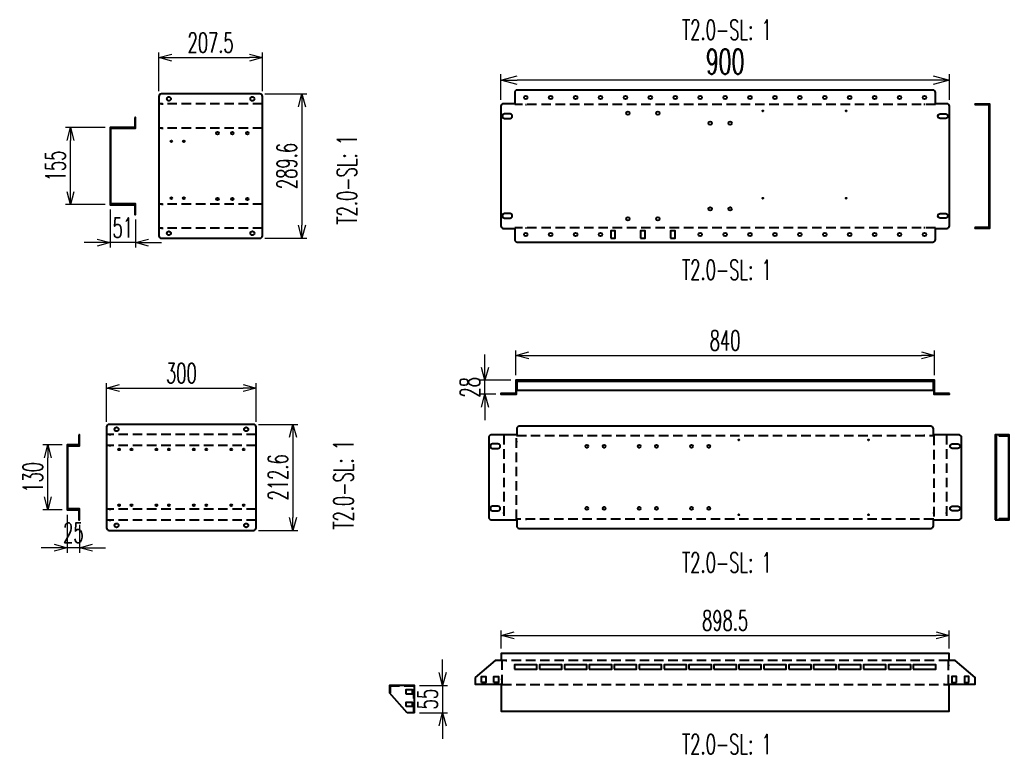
# Model space of a CAD drawing. Header units: millimetres. Extents: x 173893 to 258446, y -176540 to -123824.
# Drawn here: x 245709 to 247694, y -141426 to -139953 of the extents above; entities that cross this region are included whole.
import ezdxf
from ezdxf.enums import TextEntityAlignment as Align

# ---------------------------------------------------------------- set-up
doc = ezdxf.new("R2010")
doc.units = ezdxf.units.MM
doc.header["$LTSCALE"] = 3
doc.linetypes.add('HIDDEN', pattern=[9.525, 6.35, -3.175])
for name, color, linetype in [('@.DM. NÉT CHÍNH', 7, 'Continuous'), ('@.HIDDEN', 8, 'HIDDEN'), ('@.VISIBLE', 7, 'Continuous'), ('dim', 7, 'Continuous'), ('Thiet bi', 7, 'Continuous')]:
    doc.layers.add(name, color=color, linetype=linetype)
doc.styles.add('Ann_w01', font='romans.shx', dxfattribs={"width": 0.6, "bigfont": 'chineset.shx'})
doc.dimstyles.new('Dim 01_SC20', dxfattribs={"dimscale": 20, "dimtxt": 2, "dimasz": 1.3, "dimexe": 0.5, "dimexo": 0.5, "dimgap": 0.5, "dimtad": 1, "dimdec": 1, "dimzin": 12, "dimdsep": 46, "dimtxsty": 'Ann_w01', "dimblk": 'OPEN30', "dimcen": 1.5, "dimclrd": 6, "dimclre": 6, "dimclrt": 3, "dimadec": 1, "dimazin": 3, "dimtm": 1e-09, "dimtfac": 1, "dimtdec": 1, "dimtix": 1, "dimtmove": 0, "dimatfit": 3, "dimldrblk": 'OPEN30', "dimfxl": 1, "dimtolj": 1, "dimlwd": 0, "dimlwe": 0, "dimarcsym": 0})
doc.dimstyles.new('Dim 01_SC25', dxfattribs={"dimscale": 25, "dimtxt": 2, "dimasz": 1.3, "dimexe": 0.5, "dimexo": 0.5, "dimgap": 0.5, "dimtad": 1, "dimdec": 1, "dimzin": 12, "dimdsep": 46, "dimtxsty": 'Ann_w01', "dimblk": 'OPEN30', "dimcen": 1.5, "dimclrd": 6, "dimclre": 6, "dimclrt": 3, "dimadec": 1, "dimazin": 3, "dimtm": 1e-09, "dimtfac": 1, "dimtdec": 1, "dimtix": 1, "dimtmove": 0, "dimatfit": 3, "dimldrblk": 'OPEN30', "dimfxl": 1, "dimtolj": 1, "dimlwd": 0, "dimlwe": 0, "dimarcsym": 0})

# ---------------------------------------------------------------- blocks, each defined once
blk = doc.blocks.new('_Open30')
at = {"color": 0, "linetype": 'ByBlock', "lineweight": -2}
for p, q in [((-1, 0.268), (0, 0)), ((0, 0), (-1, -0.268)), ((0, 0), (-1, 0))]:
    blk.add_line(p, q, dxfattribs=at)
blk = doc.blocks.new('*D512')
at = {"layer": 'Defpoints', "color": 0, "transparency": 16777216}
for p in [(247573.3, -141187.9), (246674.8, -141224.4), (247573.3, -141224.4)]:
    blk.add_point(p, dxfattribs=at)
at = {"layer": 'dim', "color": 6, "lineweight": 0, "transparency": 16777216}
for p, q in [((246674.8, -141214.4), (246674.8, -141177.9)), ((246700.8, -141187.9), (247547.3, -141187.9)), ((247573.3, -141214.4), (247573.3, -141177.9))]:
    blk.add_line(p, q, dxfattribs=at)
at = {"layer": 'dim', "color": 6, "lineweight": 0, "transparency": 16777216, "xscale": 26, "yscale": 26, "zscale": 26, "rotation": 180}
blk.add_blockref('_Open30', (246674.8, -141187.9), dxfattribs=at)
at = {"layer": 'dim', "color": 6, "lineweight": 0, "transparency": 16777216, "xscale": 26, "yscale": 26, "zscale": 26}
blk.add_blockref('_Open30', (247573.3, -141187.9), dxfattribs=at)
at = {"layer": 'dim', "color": 3, "transparency": 16777216, "insert": (247124, -141157.9), "char_height": 40, "attachment_point": 5, "style": 'Ann_w01'}
blk.add_mtext('\\A1;898.5', dxfattribs=at)
blk = doc.blocks.new('*D513')
at = {"color": 6, "lineweight": 0, "transparency": 16777216}
for p, q in [((246557.3, -141262.2), (246557.3, -141236.2)), ((246510.9, -141288.2), (246567.3, -141288.2)), ((246557.3, -141288.2), (246557.3, -141343.2)), ((246510.9, -141343.2), (246567.3, -141343.2)), ((246557.3, -141369.2), (246557.3, -141395.2))]:
    blk.add_line(p, q, dxfattribs=at)
at = {"layer": 'Defpoints', "color": 0, "transparency": 16777216}
for p in [(246500.9, -141288.2), (246500.9, -141343.2), (246557.3, -141343.2)]:
    blk.add_point(p, dxfattribs=at)
at = {"color": 6, "lineweight": 0, "transparency": 16777216, "xscale": 26, "yscale": 26, "zscale": 26}
for p, rotation in [((246557.3, -141288.2), 270), ((246557.3, -141343.2), 90)]:
    blk.add_blockref('_Open30', p, dxfattribs=dict(at, rotation=rotation))
at = {"color": 3, "transparency": 16777216, "insert": (246527.3, -141315.7), "char_height": 40, "attachment_point": 5, "rotation": 90, "style": 'Ann_w01'}
blk.add_mtext('\\A1;55', dxfattribs=at)
blk = doc.blocks.new('Oval 20x9')
at = {"layer": '@.VISIBLE', "color": 2}
blk.add_lwpolyline([(-5.5, -4.5), (5.5, -4.5, 0.414214), (10, 0), (10, 0, 0.414214), (5.5, 4.5), (-5.5, 4.5, 0.414214), (-10, 0), (-10, 0, 0.414214)], format="xyb", close=True, dxfattribs=at)
blk = doc.blocks.new('*D535')
at = {"layer": 'Defpoints', "color": 0, "transparency": 16777216}
for p in [(245810.7, -140168.9), (245890.2, -140168.9), (245890.2, -140323.9)]:
    blk.add_point(p, dxfattribs=at)
at = {"layer": 'dim', "color": 6, "lineweight": 0, "transparency": 16777216}
for p, q in [((245880.2, -140168.9), (245800.7, -140168.9)), ((245810.7, -140297.9), (245810.7, -140194.9)), ((245880.2, -140323.9), (245800.7, -140323.9))]:
    blk.add_line(p, q, dxfattribs=at)
at = {"layer": 'dim', "color": 6, "lineweight": 0, "transparency": 16777216, "xscale": 26, "yscale": 26, "zscale": 26}
for p, rotation in [((245810.7, -140168.9), 90), ((245810.7, -140323.9), 270)]:
    blk.add_blockref('_Open30', p, dxfattribs=dict(at, rotation=rotation))
at = {"layer": 'dim', "color": 3, "transparency": 16777216, "insert": (245780.7, -140246.4), "char_height": 40, "attachment_point": 5, "rotation": 90, "style": 'Ann_w01'}
blk.add_mtext('\\A1;155', dxfattribs=at)
blk = doc.blocks.new('*D536')
at = {"layer": 'Defpoints', "color": 0, "transparency": 16777216}
for p in [(245890.2, -140323.9), (245941.2, -140343.9), (245890.2, -140400.1)]:
    blk.add_point(p, dxfattribs=at)
at = {"layer": 'dim', "color": 6, "lineweight": 0, "transparency": 16777216}
for p, q in [((245890.2, -140333.9), (245890.2, -140410.1)), ((245941.2, -140353.9), (245941.2, -140410.1)), ((245864.2, -140400.1), (245838.2, -140400.1)), ((245941.2, -140400.1), (245890.2, -140400.1)), ((245967.2, -140400.1), (245993.2, -140400.1))]:
    blk.add_line(p, q, dxfattribs=at)
at = {"layer": 'dim', "color": 6, "lineweight": 0, "transparency": 16777216, "xscale": 26, "yscale": 26, "zscale": 26}
blk.add_blockref('_Open30', (245890.2, -140400.1), dxfattribs=at)
at = {"layer": 'dim', "color": 6, "lineweight": 0, "transparency": 16777216, "xscale": 26, "yscale": 26, "zscale": 26, "rotation": 180}
blk.add_blockref('_Open30', (245941.2, -140400.1), dxfattribs=at)
at = {"layer": 'dim', "color": 3, "transparency": 16777216, "insert": (245915.7, -140370.1), "char_height": 40, "attachment_point": 5, "style": 'Ann_w01'}
blk.add_mtext('\\A1;51', dxfattribs=at)
blk = doc.blocks.new('*D537')
at = {"layer": 'Defpoints', "color": 0, "transparency": 16777216}
for p in [(246195.6, -140029), (245988.1, -140106.6), (246195.6, -140106.6)]:
    blk.add_point(p, dxfattribs=at)
at = {"layer": 'dim', "color": 6, "lineweight": 0, "transparency": 16777216}
for p, q in [((245988.1, -140096.6), (245988.1, -140019)), ((246195.6, -140096.6), (246195.6, -140019)), ((246014.1, -140029), (246169.6, -140029))]:
    blk.add_line(p, q, dxfattribs=at)
at = {"layer": 'dim', "color": 6, "lineweight": 0, "transparency": 16777216, "xscale": 26, "yscale": 26, "zscale": 26, "rotation": 180}
blk.add_blockref('_Open30', (245988.1, -140029), dxfattribs=at)
at = {"layer": 'dim', "color": 6, "lineweight": 0, "transparency": 16777216, "xscale": 26, "yscale": 26, "zscale": 26}
blk.add_blockref('_Open30', (246195.6, -140029), dxfattribs=at)
at = {"layer": 'dim', "color": 3, "transparency": 16777216, "insert": (246091.8, -139999), "char_height": 40, "attachment_point": 5, "style": 'Ann_w01'}
blk.add_mtext('\\A1;207.5', dxfattribs=at)
blk = doc.blocks.new('*D538')
at = {"layer": 'Defpoints', "color": 0, "transparency": 16777216}
for p in [(246190.6, -140101.6), (246190.6, -140391.2), (246274.9, -140391.2)]:
    blk.add_point(p, dxfattribs=at)
at = {"layer": 'dim', "color": 6, "lineweight": 0, "transparency": 16777216}
for p, q in [((246200.6, -140101.6), (246284.9, -140101.6)), ((246274.9, -140127.6), (246274.9, -140365.2)), ((246200.6, -140391.2), (246284.9, -140391.2))]:
    blk.add_line(p, q, dxfattribs=at)
at = {"layer": 'dim', "color": 6, "lineweight": 0, "transparency": 16777216, "xscale": 26, "yscale": 26, "zscale": 26}
for p, rotation in [((246274.9, -140101.6), 90), ((246274.9, -140391.2), 270)]:
    blk.add_blockref('_Open30', p, dxfattribs=dict(at, rotation=rotation))
at = {"layer": 'dim', "color": 3, "transparency": 16777216, "insert": (246244.9, -140246.4), "char_height": 40, "attachment_point": 5, "rotation": 90, "style": 'Ann_w01'}
blk.add_mtext('\\A1;289.6', dxfattribs=at)
blk = doc.blocks.new('*D539')
at = {"layer": 'Defpoints', "color": 0, "transparency": 16777216}
for p in [(247544, -140626.3), (246704, -140676.2), (247544, -140676.2)]:
    blk.add_point(p, dxfattribs=at)
at = {"layer": 'dim', "color": 6, "lineweight": 0, "transparency": 16777216}
for p, q in [((246704, -140666.2), (246704, -140616.3)), ((247544, -140666.2), (247544, -140616.3)), ((246730, -140626.3), (247518, -140626.3))]:
    blk.add_line(p, q, dxfattribs=at)
at = {"layer": 'dim', "color": 6, "lineweight": 0, "transparency": 16777216, "xscale": 26, "yscale": 26, "zscale": 26, "rotation": 180}
blk.add_blockref('_Open30', (246704, -140626.3), dxfattribs=at)
at = {"layer": 'dim', "color": 6, "lineweight": 0, "transparency": 16777216, "xscale": 26, "yscale": 26, "zscale": 26}
blk.add_blockref('_Open30', (247544, -140626.3), dxfattribs=at)
at = {"layer": 'dim', "color": 3, "transparency": 16777216, "insert": (247124, -140596.3), "char_height": 40, "attachment_point": 5, "style": 'Ann_w01'}
blk.add_mtext('\\A1;840', dxfattribs=at)
blk = doc.blocks.new('*D540')
at = {"layer": 'Defpoints', "color": 0, "transparency": 16777216}
for p in [(246642.2, -140676.2), (246704, -140676.2), (246674, -140704.2)]:
    blk.add_point(p, dxfattribs=at)
at = {"layer": 'dim', "color": 6, "lineweight": 0, "transparency": 16777216}
for p, q in [((246642.2, -140650.2), (246642.2, -140624.2)), ((246694, -140676.2), (246632.2, -140676.2)), ((246642.2, -140704.2), (246642.2, -140676.2)), ((246664, -140704.2), (246632.2, -140704.2)), ((246642.2, -140730.2), (246642.2, -140756.2))]:
    blk.add_line(p, q, dxfattribs=at)
at = {"layer": 'dim', "color": 6, "lineweight": 0, "transparency": 16777216, "xscale": 26, "yscale": 26, "zscale": 26}
for p, rotation in [((246642.2, -140676.2), 270), ((246642.2, -140704.2), 90)]:
    blk.add_blockref('_Open30', p, dxfattribs=dict(at, rotation=rotation))
at = {"layer": 'dim', "color": 3, "transparency": 16777216, "insert": (246612.2, -140690.2), "char_height": 40, "attachment_point": 5, "rotation": 90, "style": 'Ann_w01'}
blk.add_mtext('\\A1;28', dxfattribs=at)
blk = doc.blocks.new('*D541')
at = {"layer": 'Defpoints', "color": 0, "transparency": 16777216}
for p in [(245765.2, -140805.8), (245803.8, -140805.8), (245803.8, -140935.8)]:
    blk.add_point(p, dxfattribs=at)
at = {"layer": 'dim', "color": 6, "lineweight": 0, "transparency": 16777216}
for p, q in [((245793.8, -140805.8), (245755.2, -140805.8)), ((245765.2, -140909.8), (245765.2, -140831.8)), ((245793.8, -140935.8), (245755.2, -140935.8))]:
    blk.add_line(p, q, dxfattribs=at)
at = {"layer": 'dim', "color": 6, "lineweight": 0, "transparency": 16777216, "xscale": 26, "yscale": 26, "zscale": 26}
for p, rotation in [((245765.2, -140805.8), 90), ((245765.2, -140935.8), 270)]:
    blk.add_blockref('_Open30', p, dxfattribs=dict(at, rotation=rotation))
at = {"layer": 'dim', "color": 3, "transparency": 16777216, "insert": (245735.2, -140870.8), "char_height": 40, "attachment_point": 5, "rotation": 90, "style": 'Ann_w01'}
blk.add_mtext('\\A1;130', dxfattribs=at)
blk = doc.blocks.new('*D542')
at = {"layer": 'Defpoints', "color": 0, "transparency": 16777216}
for p in [(245803.8, -140935.8), (245828.8, -140955.8), (245803.8, -141011.9)]:
    blk.add_point(p, dxfattribs=at)
at = {"layer": 'dim', "color": 6, "lineweight": 0, "transparency": 16777216}
for p, q in [((245803.8, -140945.8), (245803.8, -141021.9)), ((245828.8, -140965.8), (245828.8, -141021.9)), ((245777.8, -141011.9), (245751.8, -141011.9)), ((245828.8, -141011.9), (245803.8, -141011.9)), ((245854.8, -141011.9), (245880.8, -141011.9))]:
    blk.add_line(p, q, dxfattribs=at)
at = {"layer": 'dim', "color": 6, "lineweight": 0, "transparency": 16777216, "xscale": 26, "yscale": 26, "zscale": 26}
blk.add_blockref('_Open30', (245803.8, -141011.9), dxfattribs=at)
at = {"layer": 'dim', "color": 6, "lineweight": 0, "transparency": 16777216, "xscale": 26, "yscale": 26, "zscale": 26, "rotation": 180}
blk.add_blockref('_Open30', (245828.8, -141011.9), dxfattribs=at)
at = {"layer": 'dim', "color": 3, "transparency": 16777216, "insert": (245816.3, -140981.9), "char_height": 40, "attachment_point": 5, "style": 'Ann_w01'}
blk.add_mtext('\\A1;25', dxfattribs=at)
blk = doc.blocks.new('*D543')
at = {"layer": 'Defpoints', "color": 0, "transparency": 16777216}
for p in [(246183.1, -140691.9), (245883.1, -140769.5), (246183.1, -140769.5)]:
    blk.add_point(p, dxfattribs=at)
at = {"layer": 'dim', "color": 6, "lineweight": 0, "transparency": 16777216}
for p, q in [((245883.1, -140759.5), (245883.1, -140681.9)), ((245909.1, -140691.9), (246157.1, -140691.9)), ((246183.1, -140759.5), (246183.1, -140681.9))]:
    blk.add_line(p, q, dxfattribs=at)
at = {"layer": 'dim', "color": 6, "lineweight": 0, "transparency": 16777216, "xscale": 26, "yscale": 26, "zscale": 26, "rotation": 180}
blk.add_blockref('_Open30', (245883.1, -140691.9), dxfattribs=at)
at = {"layer": 'dim', "color": 6, "lineweight": 0, "transparency": 16777216, "xscale": 26, "yscale": 26, "zscale": 26}
blk.add_blockref('_Open30', (246183.1, -140691.9), dxfattribs=at)
at = {"layer": 'dim', "color": 3, "transparency": 16777216, "insert": (246033.1, -140661.9), "char_height": 40, "attachment_point": 5, "style": 'Ann_w01'}
blk.add_mtext('\\A1;300', dxfattribs=at)
blk = doc.blocks.new('*D544')
at = {"layer": 'Defpoints', "color": 0, "transparency": 16777216}
for p in [(246178.1, -140764.5), (246178.1, -140977.1), (246257, -140977.1)]:
    blk.add_point(p, dxfattribs=at)
at = {"layer": 'dim', "color": 6, "lineweight": 0, "transparency": 16777216}
for p, q in [((246188.1, -140764.5), (246267, -140764.5)), ((246257, -140790.5), (246257, -140951.1)), ((246188.1, -140977.1), (246267, -140977.1))]:
    blk.add_line(p, q, dxfattribs=at)
at = {"layer": 'dim', "color": 6, "lineweight": 0, "transparency": 16777216, "xscale": 26, "yscale": 26, "zscale": 26}
for p, rotation in [((246257, -140764.5), 90), ((246257, -140977.1), 270)]:
    blk.add_blockref('_Open30', p, dxfattribs=dict(at, rotation=rotation))
at = {"layer": 'dim', "color": 3, "transparency": 16777216, "insert": (246227, -140870.8), "char_height": 40, "attachment_point": 5, "rotation": 90, "style": 'Ann_w01'}
blk.add_mtext('\\A1;212.6', dxfattribs=at)
blk = doc.blocks.new('*D571')
at = {"layer": '@.DM. NÉT CHÍNH', "color": 6, "linetype": 'Continuous', "lineweight": 0, "transparency": 16777216}
for p, q in [((246674, -140113.9), (246674, -140061.9)), ((247574, -140113.9), (247574, -140061.9)), ((247541.5, -140074.4), (246706.5, -140074.4))]:
    blk.add_line(p, q, dxfattribs=at)
at = {"layer": 'Defpoints', "color": 0, "linetype": 'Continuous', "transparency": 16777216}
for p in [(246674, -140074.4), (246674, -140126.4), (247574, -140126.4)]:
    blk.add_point(p, dxfattribs=at)
at = {"layer": '@.DM. NÉT CHÍNH', "color": 6, "linetype": 'Continuous', "lineweight": 0, "transparency": 16777216, "xscale": 32.5, "yscale": 32.5, "zscale": 32.5, "rotation": 180}
blk.add_blockref('_Open30', (246674, -140074.4), dxfattribs=at)
at = {"layer": '@.DM. NÉT CHÍNH', "color": 6, "linetype": 'Continuous', "lineweight": 0, "transparency": 16777216, "xscale": 32.5, "yscale": 32.5, "zscale": 32.5}
blk.add_blockref('_Open30', (247574, -140074.4), dxfattribs=at)
at = {"layer": '@.DM. NÉT CHÍNH', "color": 3, "linetype": 'Continuous', "transparency": 16777216, "insert": (247124, -140036.9), "char_height": 50, "attachment_point": 5, "style": 'Ann_w01'}
blk.add_mtext('\\A1;900', dxfattribs=at)

msp = doc.modelspace()

# ---------------------------------------------------------------- linework, layer by layer
for p, q in [((247667.47, -140785.79), (247667.47, -140955.79)), ((247665.97, -140808.29), (247667.47, -140808.29)), ((247665.97, -140933.29), (247667.47, -140933.29)), ((246674.78, -141238.27), (246676.08, -141238.27)), ((246676.08, -141247.04), (246676.08, -141249.04)), ((246684.09, -141238.07), (246686.09, -141238.07)), ((247563.98, -141238.07), (247561.98, -141238.07)), ((247573.28, -141238.27), (247571.98, -141238.27)), ((247571.98, -141247.04), (247571.98, -141249.04)), ((246465.4, -141288.17), (246465.4, -141289.67)), ((246674.78, -141285.77), (246676.08, -141285.77)), ((246676.08, -141276.99), (246676.08, -141274.99)), ((246684.09, -141285.97), (246686.09, -141285.97)), ((247563.98, -141285.97), (247561.98, -141285.97)), ((247571.98, -141276.99), (247571.98, -141274.99)), ((247573.28, -141285.77), (247571.98, -141285.77)), ((246485.9, -141343.17), (246450.4, -141303.17)), ((246451.9, -141303.17), (246450.4, -141303.17)), ((246499.4, -141309.17), (246500.9, -141309.17)), ((246500.9, -141343.17), (246485.9, -141343.17)), ((246499.4, -141334.17), (246500.9, -141334.17))]:
    msp.add_line(p, q)
for points in [[(247665.97, -140955.79), (247693.97, -140955.79), (247693.97, -140785.79), (247665.97, -140785.79)], [(246622.38, -141272.27), (246622.38, -141285.77), (246674.78, -141285.77), (246674.78, -141339.67), (247573.28, -141339.67), (247573.28, -141285.77), (247625.68, -141285.77), (247625.68, -141272.27), (247585.68, -141238.27), (247573.28, -141238.27), (247573.28, -141224.37), (246674.78, -141224.37), (246674.78, -141238.27), (246662.38, -141238.27)]]:
    msp.add_lwpolyline(points, close=True)
for points in [[(247673.97, -140785.79), (247673.97, -140787.29), (247692.47, -140787.29), (247692.47, -140954.29), (247673.97, -140954.29), (247673.97, -140955.79)], [(246500.9, -141343.17), (246500.9, -141288.17), (246450.4, -141288.17), (246450.4, -141303.17)]]:
    msp.add_lwpolyline(points)
at = {"color": 1}
for points in [[(246701.53, -141255.77), (246746.53, -141255.77), (246746.53, -141246.77), (246701.53, -141246.77)], [(246751.53, -141255.77), (246796.53, -141255.77), (246796.53, -141246.77), (246751.53, -141246.77)], [(246801.53, -141255.77), (246846.53, -141255.77), (246846.53, -141246.77), (246801.53, -141246.77)], [(246851.53, -141255.77), (246896.53, -141255.77), (246896.53, -141246.77), (246851.53, -141246.77)], [(246901.53, -141255.77), (246946.53, -141255.77), (246946.53, -141246.77), (246901.53, -141246.77)], [(246951.53, -141255.77), (246996.53, -141255.77), (246996.53, -141246.77), (246951.53, -141246.77)], [(247001.53, -141255.77), (247046.53, -141255.77), (247046.53, -141246.77), (247001.53, -141246.77)], [(247051.53, -141255.77), (247096.53, -141255.77), (247096.53, -141246.77), (247051.53, -141246.77)], [(247101.53, -141255.77), (247146.53, -141255.77), (247146.53, -141246.77), (247101.53, -141246.77)], [(247151.53, -141255.77), (247196.53, -141255.77), (247196.53, -141246.77), (247151.53, -141246.77)], [(247201.53, -141255.77), (247246.53, -141255.77), (247246.53, -141246.77), (247201.53, -141246.77)], [(247251.53, -141255.77), (247296.53, -141255.77), (247296.53, -141246.77), (247251.53, -141246.77)], [(247301.53, -141255.77), (247346.53, -141255.77), (247346.53, -141246.77), (247301.53, -141246.77)], [(247351.53, -141255.77), (247396.53, -141255.77), (247396.53, -141246.77), (247351.53, -141246.77)], [(247401.53, -141255.77), (247446.53, -141255.77), (247446.53, -141246.77), (247401.53, -141246.77)], [(247451.53, -141255.77), (247496.53, -141255.77), (247496.53, -141246.77), (247451.53, -141246.77)], [(247501.53, -141255.77), (247546.53, -141255.77), (247546.53, -141246.77), (247501.53, -141246.77)]]:
    msp.add_lwpolyline(points, close=True, dxfattribs=at)
at = {"linetype": 'HIDDEN'}
msp.add_lwpolyline([(246499.4, -141343.17), (246499.4, -141289.67), (246451.9, -141289.67), (246451.9, -141303.17)], dxfattribs=at)
at = {"layer": '@.DM. NÉT CHÍNH', "linetype": 'Continuous'}
for points in [[(246894.49, -140391.34), (246903.49, -140391.34), (246903.49, -140376.34), (246894.49, -140376.34)], [(246954.49, -140391.34), (246963.49, -140391.34), (246963.49, -140376.34), (246954.49, -140376.34)], [(247014.49, -140391.34), (247023.49, -140391.34), (247023.49, -140376.34), (247014.49, -140376.34)]]:
    msp.add_lwpolyline(points, close=True, dxfattribs=at)
at = {"layer": '@.DM. NÉT CHÍNH', "color": 2}
for points in [[(246635.08, -141282.27), (246635.08, -141270.27), (246644.08, -141270.27), (246644.08, -141282.27)], [(246660.08, -141282.27), (246660.08, -141270.27), (246669.08, -141270.27), (246669.08, -141282.27)], [(247587.98, -141282.27), (247587.98, -141270.27), (247578.98, -141270.27), (247578.98, -141282.27)], [(247612.98, -141282.27), (247612.98, -141270.27), (247603.98, -141270.27), (247603.98, -141282.27)], [(246483.9, -141305.47), (246483.9, -141296.47), (246495.9, -141296.47), (246495.9, -141305.47)], [(246483.9, -141330.47), (246483.9, -141321.47), (246495.9, -141321.47), (246495.9, -141330.47)]]:
    msp.add_lwpolyline(points, close=True, dxfattribs=at)
at = {"layer": '@.DM. NÉT CHÍNH', "linetype": 'Continuous'}
for centre, radius in [((246928.99, -140140.44), 3.5), ((246988.99, -140140.44), 3.5), ((247199.49, -140135.94), 1), ((247366.99, -140135.94), 1), ((247093.99, -140160.44), 3.5), ((247133.99, -140160.44), 3.5), ((246105.59, -140180.44, 80.55), 2.5), ((246135.59, -140180.44, 80.55), 2.5), ((246165.59, -140180.44, 80.55), 2.5), ((246013.09, -140196.94), 1.75), ((246038.09, -140196.94), 1.75), ((246013.09, -140310.94), 1.75), ((246038.09, -140310.94), 1.75), ((246105.59, -140312.44, 80.55), 2.5), ((246135.59, -140312.44, 80.55), 2.5), ((246165.59, -140312.44, 80.55), 2.5), ((247199.49, -140310.94), 1), ((247366.99, -140310.94), 1), ((247093.99, -140332.44), 3.5), ((247133.99, -140332.44), 3.5), ((246928.99, -140352.44), 3.5), ((246988.99, -140352.44), 3.5), ((247151.55, -140795.79), 1), ((247411.55, -140795.79), 1), ((245908.12, -140814.79), 1.75), ((245933.12, -140814.79), 1.75), ((245983.12, -140814.79), 1.75), ((246008.12, -140814.79), 1.75), ((246058.12, -140814.79), 1.75), ((246083.12, -140814.79), 1.75), ((246133.12, -140814.79), 1.75), ((246158.12, -140814.79), 1.75), ((245908.12, -140926.79), 1.75), ((245933.12, -140926.79), 1.75), ((245983.12, -140926.79), 1.75), ((246008.12, -140926.79), 1.75), ((246058.12, -140926.79), 1.75), ((246083.12, -140926.79), 1.75), ((246133.12, -140926.79), 1.75), ((246158.12, -140926.79), 1.75), ((247151.55, -140945.79), 1), ((247411.55, -140945.79), 1)]:
    msp.add_circle(centre, radius, dxfattribs=at)
at = {"layer": '@.HIDDEN'}
for p, q in [((246195.59, -140121.84), (245988.09, -140121.84)), ((246195.59, -140170.24), (245988.09, -140170.24)), ((246195.59, -140322.64), (245988.09, -140322.64)), ((246195.59, -140371.04), (245988.09, -140371.04)), ((246183.12, -140784.69), (245883.12, -140784.69)), ((246183.12, -140807.09), (245883.12, -140807.09)), ((246183.12, -140934.49), (245883.12, -140934.49)), ((246183.12, -140956.89), (245883.12, -140956.89))]:
    msp.add_line(p, q, dxfattribs=at)
at = {"layer": '@.HIDDEN', "linetype": 'HIDDEN'}
for p, q in [((246679.93, -140785.79), (246679.93, -140955.79)), ((247568.13, -140785.79), (247568.13, -140955.79))]:
    msp.add_line(p, q, dxfattribs=at)
for points in [[(247546.03, -140122.74), (246702.03, -140122.74)], [(247546.03, -140370.14), (246702.03, -140370.14)]]:
    msp.add_lwpolyline(points, dxfattribs=at)
for points in [[(247542.73, -140954.49), (246705.33, -140954.49), (246705.33, -140787.09), (247542.73, -140787.09)], [(246676.08, -141285.97), (247571.98, -141285.97), (247571.98, -141238.07), (246676.08, -141238.07)]]:
    msp.add_lwpolyline(points, close=True, dxfattribs=at)
at = {"layer": '@.VISIBLE', "color": 1}
for p, q in [((245993.41, -140121.84), (245996.41, -140121.84)), ((246190.27, -140121.84), (246187.27, -140121.84)), ((246723.41, -140122.74), (246725.41, -140122.74)), ((247524.66, -140122.74), (247522.66, -140122.74)), ((245993.41, -140170.24), (245996.41, -140170.24)), ((246190.27, -140170.24), (246187.27, -140170.24)), ((245993.41, -140322.64), (245996.41, -140322.64)), ((246190.27, -140322.64), (246187.27, -140322.64)), ((245993.41, -140371.04), (245996.41, -140371.04)), ((246190.27, -140371.04), (246187.27, -140371.04)), ((246723.41, -140370.14), (246725.41, -140370.14)), ((247524.66, -140370.14), (247522.66, -140370.14)), ((245888.45, -140784.69), (245891.45, -140784.69)), ((246177.8, -140784.69), (246174.8, -140784.69)), ((246723.41, -140787.09), (246725.41, -140787.09)), ((247524.66, -140787.09), (247522.66, -140787.09)), ((245888.45, -140807.09), (245891.45, -140807.09)), ((246177.8, -140807.09), (246174.8, -140807.09)), ((246679.93, -140797.93), (246679.93, -140799.93)), ((246705.33, -140797.93), (246705.33, -140799.93)), ((247542.73, -140797.93), (247542.73, -140799.93)), ((247568.13, -140797.93), (247568.13, -140799.93)), ((245888.45, -140934.49), (245891.45, -140934.49)), ((246177.8, -140934.49), (246174.8, -140934.49)), ((246679.93, -140943.64), (246679.93, -140941.64)), ((246705.33, -140943.64), (246705.33, -140941.64)), ((246723.41, -140954.49), (246725.41, -140954.49)), ((247524.66, -140954.49), (247522.66, -140954.49)), ((247542.73, -140943.64), (247542.73, -140941.64)), ((247568.13, -140943.64), (247568.13, -140941.64)), ((245888.45, -140956.89), (245891.45, -140956.89)), ((246177.8, -140956.89), (246174.8, -140956.89))]:
    msp.add_line(p, q, dxfattribs=at)
at = {"layer": '@.VISIBLE'}
for p, q in [((246702.03, -140121.44), (246702.03, -140122.74)), ((247546.03, -140121.44), (247546.03, -140122.74)), ((247624.75, -140121.44), (247624.75, -140122.94)), ((247654.75, -140146.44), (247653.25, -140146.44)), ((247654.75, -140346.44), (247653.25, -140346.44)), ((246702.03, -140371.44), (246702.03, -140370.14)), ((247546.03, -140371.44), (247546.03, -140370.14)), ((247624.75, -140369.94), (247624.75, -140371.44)), ((246706.03, -140785.79), (246706.03, -140787.09)), ((247542.03, -140785.79), (247542.03, -140787.09)), ((246706.03, -140955.79), (246706.03, -140954.49)), ((247542.03, -140955.79), (247542.03, -140954.49))]:
    msp.add_line(p, q, dxfattribs=at)
for points in [[(246190.59, -140101.64), (245993.09, -140101.64, 0.4142136), (245988.09, -140106.64), (245988.09, -140386.24, 0.4142136), (245993.09, -140391.24), (246190.59, -140391.24, 0.4142136), (246195.59, -140386.24), (246195.59, -140106.64, 0.4142136)], [(246178.12, -140764.49), (245888.12, -140764.49, 0.4142136), (245883.12, -140769.49), (245883.12, -140972.09, 0.4142136), (245888.12, -140977.09), (246178.12, -140977.09, 0.4142136), (246183.12, -140972.09), (246183.12, -140769.49, 0.4142136)]]:
    msp.add_lwpolyline(points, format="xyb", close=True, dxfattribs=at)
for points in [[(247546.03, -140121.44), (247546.03, -140099.04, 0.4142136), (247541.03, -140094.04), (246707.03, -140094.04, 0.4142136), (246702.03, -140099.04), (246702.03, -140121.44)], [(246702.03, -140121.44), (246679.03, -140121.44, 0.4142136), (246674.03, -140126.44), (246674.03, -140366.44, 0.4142136), (246679.03, -140371.44), (246702.03, -140371.44)], [(247546.03, -140371.44), (247569.03, -140371.44, 0.4142136), (247574.03, -140366.44), (247574.03, -140126.44, 0.4142136), (247569.03, -140121.44), (247546.03, -140121.44)], [(246702.03, -140371.44), (246702.03, -140393.84, 0.4142136), (246707.03, -140398.84), (247541.03, -140398.84, 0.4142136), (247546.03, -140393.84), (247546.03, -140371.44)], [(247542.03, -140785.79), (247542.03, -140773.39, 0.4142136), (247537.03, -140768.39), (246711.03, -140768.39, 0.4142136), (246706.03, -140773.39), (246706.03, -140785.79)], [(246706.03, -140785.79), (246654.73, -140785.79, 0.4142136), (246649.73, -140790.79), (246649.73, -140950.79, 0.4142136), (246654.73, -140955.79), (246706.03, -140955.79)], [(247542.03, -140955.79), (247593.33, -140955.79, 0.4142136), (247598.33, -140950.79), (247598.33, -140790.79, 0.4142136), (247593.33, -140785.79), (247542.03, -140785.79)], [(246706.03, -140955.79), (246706.03, -140968.19, 0.4142136), (246711.03, -140973.19), (247537.03, -140973.19, 0.4142136), (247542.03, -140968.19), (247542.03, -140955.79)]]:
    msp.add_lwpolyline(points, format="xyb", dxfattribs=at)
for points in [[(247624.75, -140121.44), (247654.75, -140121.44), (247654.75, -140371.44), (247624.75, -140371.44)], [(247624.75, -140122.94), (247653.25, -140122.94), (247653.25, -140369.94), (247624.75, -140369.94)], [(246706.03, -140677.73), (246706.03, -140696.23), (247542.03, -140696.23), (247542.03, -140677.73)]]:
    msp.add_lwpolyline(points, dxfattribs=at)
for points in [[(245939.68, -140148.94), (245939.68, -140168.94), (245890.18, -140168.94), (245890.18, -140323.94), (245939.68, -140323.94), (245939.68, -140343.94), (245941.18, -140343.94), (245941.18, -140322.44), (245891.68, -140322.44), (245891.68, -140170.44), (245941.18, -140170.44), (245941.18, -140148.94)], [(247574.03, -140702.73), (247544.03, -140702.73), (247544.03, -140676.23), (246704.03, -140676.23), (246704.03, -140702.73), (246674.03, -140702.73), (246674.03, -140704.23), (246705.53, -140704.23), (246705.53, -140677.73), (247542.53, -140677.73), (247542.53, -140704.23), (247574.03, -140704.23)], [(245827.34, -140785.79), (245827.34, -140805.79), (245803.84, -140805.79), (245803.84, -140935.79), (245827.34, -140935.79), (245827.34, -140955.79), (245828.84, -140955.79), (245828.84, -140934.29), (245805.34, -140934.29), (245805.34, -140807.29), (245828.84, -140807.29), (245828.84, -140785.79)]]:
    msp.add_lwpolyline(points, close=True, dxfattribs=at)
at = {"layer": '@.VISIBLE', "color": 2}
for centre in [(246008.09, -140111.64), (246175.59, -140111.64), (246008.09, -140381.24), (246175.59, -140381.24), (245903.12, -140774.49), (246163.12, -140774.49), (245903.12, -140967.09), (246163.12, -140967.09)]:
    msp.add_circle(centre, 4, dxfattribs=at)
at = {"layer": '@.VISIBLE'}
for centre in [(246724.03, -140109.04), (246774.03, -140109.04), (246824.03, -140109.04), (246874.03, -140109.04), (246924.03, -140109.04), (246974.03, -140109.04), (247024.03, -140109.04), (247074.03, -140109.04), (247124.03, -140109.04), (247174.03, -140109.04), (247224.03, -140109.04), (247274.03, -140109.04), (247324.03, -140109.04), (247374.03, -140109.04), (247424.03, -140109.04), (247474.03, -140109.04), (247524.03, -140109.04), (246724.03, -140383.84), (246774.03, -140383.84), (246824.03, -140383.84), (246874.03, -140383.84), (247074.03, -140383.84), (247124.03, -140383.84), (247174.03, -140383.84), (247224.03, -140383.84), (247274.03, -140383.84), (247324.03, -140383.84), (247374.03, -140383.84), (247424.03, -140383.84), (247474.03, -140383.84), (247524.03, -140383.84)]:
    msp.add_circle(centre, 3.5, dxfattribs=at)
at = {"layer": 'Thiet bi', "color": 3}
for centre in [(246846.55, -140808.29), (246881.55, -140808.29), (246951.55, -140808.29), (246986.55, -140808.29), (247056.55, -140808.29), (247091.55, -140808.29), (246846.55, -140933.29), (246881.55, -140933.29), (246951.55, -140933.29), (246986.55, -140933.29), (247056.55, -140933.29), (247091.55, -140933.29)]:
    msp.add_circle(centre, 3, dxfattribs=at)

# ---------------------------------------------------------------- block references
at = {"layer": '@.VISIBLE'}
for p in [(246687.03, -140146.44), (246687.03, -140346.44), (246662.73, -140808.29), (246662.73, -140933.29)]:
    msp.add_blockref('Oval 20x9', p, dxfattribs=at)
at = {"layer": '@.VISIBLE', "xscale": -1}
for p in [(247561.03, -140146.44), (247561.03, -140346.44), (247585.33, -140808.29), (247585.33, -140933.29)]:
    msp.add_blockref('Oval 20x9', p, dxfattribs=at)

# ---------------------------------------------------------------- texts
at = {"layer": '@.VISIBLE', "color": 1, "style": 'Ann_w01', "width": 0.6}
for p in [(247127.58, -139973.12), (247127.58, -140454.57), (247127.58, -141041.77), (247127.58, -141406.1)]:
    msp.add_text('T2.0-SL: 1', height=40, dxfattribs=at).set_placement(p, align=Align.MIDDLE_CENTER)
for p in [(246365.37, -140273.94), (246358.3, -140885.79)]:
    msp.add_text('T2.0-SL: 1', height=40, rotation=90, dxfattribs=at).set_placement(p, align=Align.MIDDLE_CENTER)

# ---------------------------------------------------------------- dimensions: what is measured, and where the dimension line sits
dim = msp.add_linear_dim(base=(246557.34, -141343.17), p1=(246500.9, -141288.17), p2=(246500.9, -141343.17), angle=90, dimstyle='Dim 01_SC20')
dim.commit()
dim.dimension.update_dxf_attribs({"geometry": '*D513', "text_midpoint": (246527.34, -141315.67)})
at = {"layer": '@.DM. NÉT CHÍNH', "linetype": 'Continuous'}
dim = msp.add_linear_dim(base=(246674.03, -140074.35), p1=(247574.03, -140126.44), p2=(246674.03, -140126.44), dimstyle='Dim 01_SC25', dxfattribs=at)
dim.commit()
dim.dimension.update_dxf_attribs({"geometry": '*D571', "text_midpoint": (247124.03, -140036.85)})
at = {"layer": 'dim'}
for base, p1, p2, picture, middle in [((246195.59, -140029.02), (245988.09, -140106.64), (246195.59, -140106.64), '*D537', (246091.84, -139999.02)), ((245890.18, -140400.05), (245941.18, -140343.94), (245890.18, -140323.94), '*D536', (245915.68, -140370.05)), ((247544.03, -140626.31), (246704.03, -140676.23), (247544.03, -140676.23), '*D539', (247124.03, -140596.31)), ((246183.12, -140691.87), (245883.12, -140769.49), (246183.12, -140769.49), '*D543', (246033.12, -140661.87)), ((245803.84, -141011.9), (245828.84, -140955.79), (245803.84, -140935.79), '*D542', (245816.34, -140981.9)), ((247573.28, -141187.95), (246674.78, -141224.37), (247573.28, -141224.37), '*D512', (247124.03, -141157.95))]:
    dim = msp.add_linear_dim(base=base, p1=p1, p2=p2, dimstyle='Dim 01_SC20', dxfattribs=at)
    dim.commit()
    dim.dimension.update_dxf_attribs({"geometry": picture, "text_midpoint": middle})
for base, p1, p2, picture, middle in [((246274.89, -140391.24), (246190.59, -140101.64), (246190.59, -140391.24), '*D538', (246244.89, -140246.44)), ((245810.66, -140168.94), (245890.18, -140323.94), (245890.18, -140168.94), '*D535', (245780.66, -140246.44)), ((246642.21, -140676.23), (246674.03, -140704.23), (246704.03, -140676.23), '*D540', (246612.21, -140690.23)), ((246257.02, -140977.09), (246178.12, -140764.49), (246178.12, -140977.09), '*D544', (246227.02, -140870.79)), ((245765.2, -140805.79), (245803.84, -140935.79), (245803.84, -140805.79), '*D541', (245735.2, -140870.79))]:
    dim = msp.add_linear_dim(base=base, p1=p1, p2=p2, angle=90, dimstyle='Dim 01_SC20', dxfattribs=at)
    dim.commit()
    dim.dimension.update_dxf_attribs({"geometry": picture, "text_midpoint": middle})

doc.saveas('drawing.dxf')
